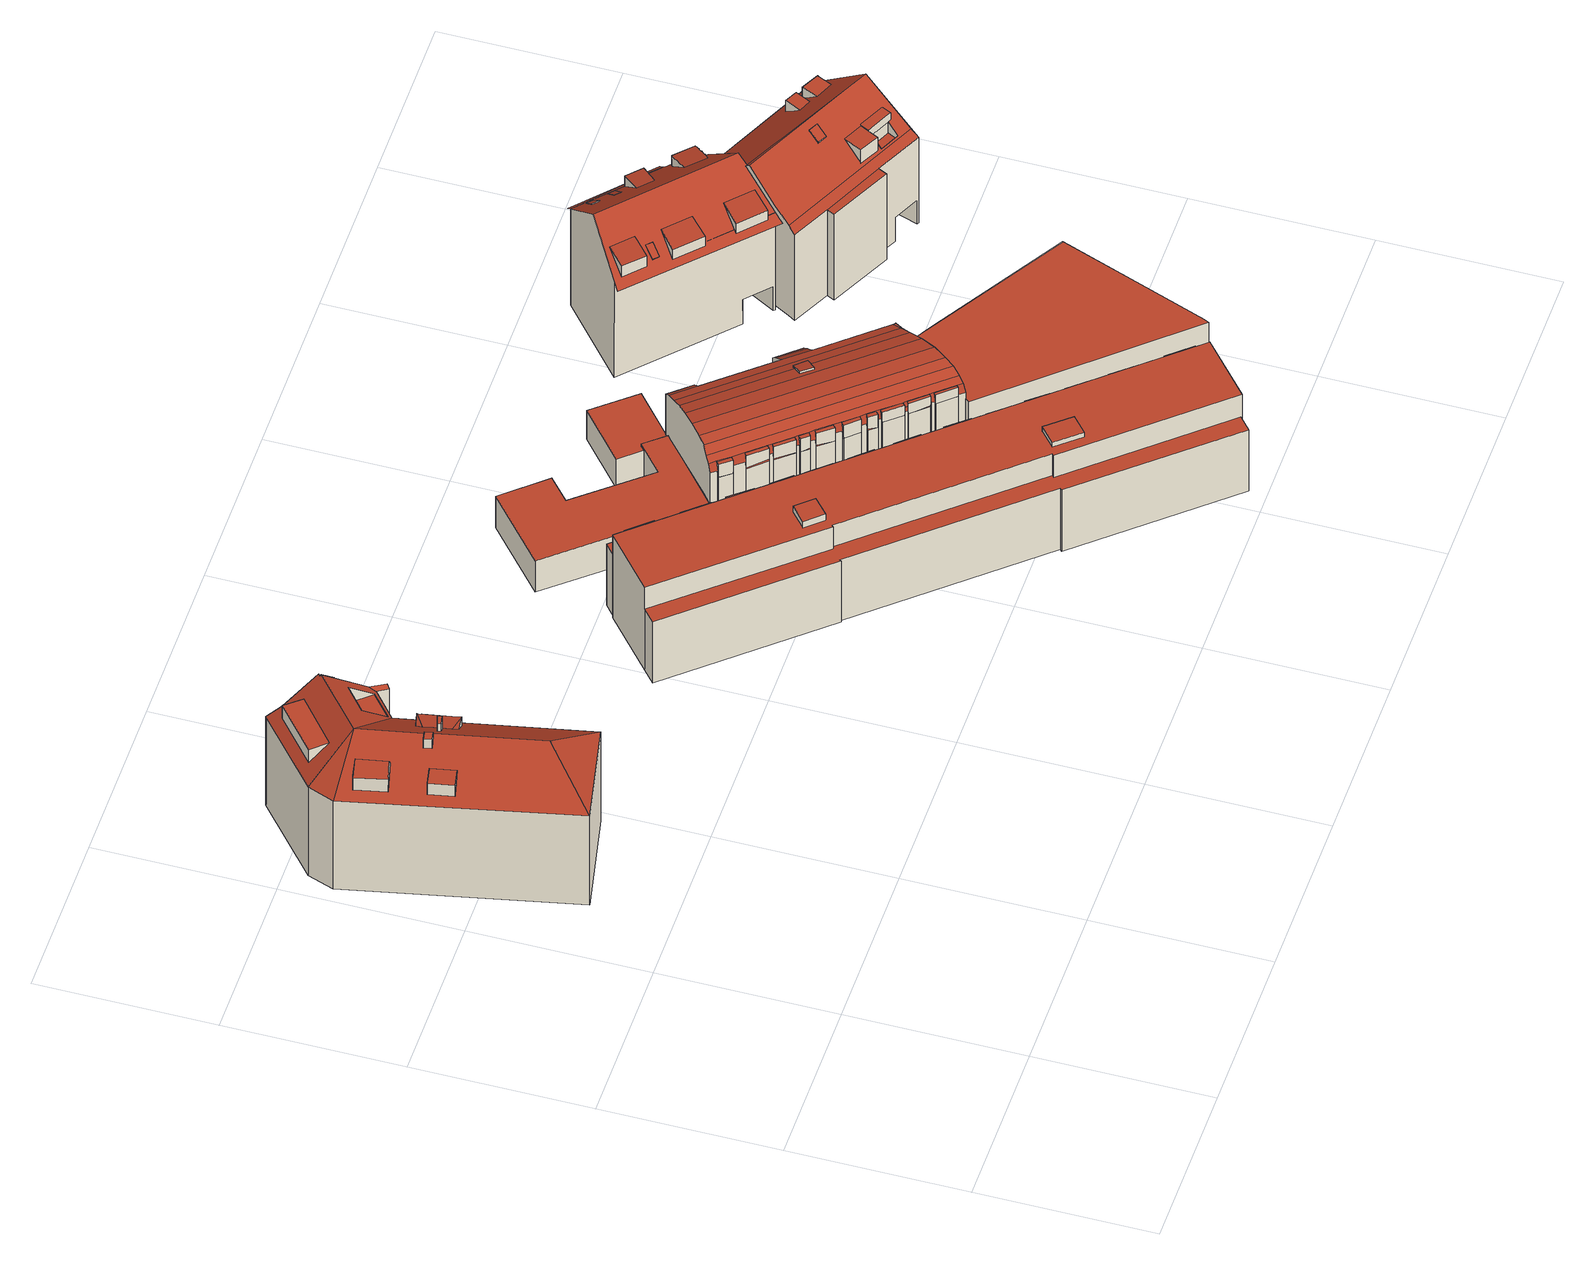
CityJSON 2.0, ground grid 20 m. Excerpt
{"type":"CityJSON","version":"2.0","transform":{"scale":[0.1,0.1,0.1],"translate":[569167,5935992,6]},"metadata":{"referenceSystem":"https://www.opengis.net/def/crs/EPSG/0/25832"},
"CityObjects":{
"building1":{"type":"Building","attributes":{"Grundfläche 2D":"428.453370","Grundhöhe NN":"7.648"},"children":["building1-1","building1-2","building1-3","building1-4"],"geometry":[{"type":"MultiSurface","lod":"3","boundaries":[[[0,1,2]],[[3,4,5,6,7,8,0,2,9]],[[4,10,5]],[[11,12,13,14]],[[15,16,17]],[[16,15,18,19,20,21,22,23],[24,25,26,10,4,3,9,2,1,27,28,29]],[[30,31,32,33]],[[30,33,34,35,36,21,20],[37,38,39,40]],[[41,21,36,42,43,44,45],[14,13,46,47]],[[48,21,41]],[[16,23,22,21,48,17],[49,50,51,52,53,54]],[[55,53,52,56,57]],[[58,59,60,61]],[[62,45,44]],[[63,64,65,66]],[[1,0,27]],[[5,10,26]],[[5,26,25,67,68,28,27,0,8,7,6]],[[12,46,13]],[[14,47,11]],[[12,11,47,46]],[[50,49,55,57]],[[54,53,55,49]],[[57,56,52,51,50]],[[39,38,59,58]],[[60,59,38,37]],[[37,40,61,60]],[[58,61,40,39]],[[15,17,69,70]],[[65,71,72,20,19,18,15,70,73,66]],[[30,20,72,74]],[[31,30,74,75]],[[32,31,75,76]],[[77,42,36,35,34,33,32,76,78]],[[43,42,77,79]],[[44,43,79,80]],[[62,44,80,81]],[[45,62,81,82]],[[41,45,82,83]],[[17,48,84,69]],[[48,41,83,84]],[[63,66,73,85]],[[64,63,85,86]],[[65,64,86,71]],[[78,76,75,74,72,71,86,85,73,70,69,84,83,82,81,80,79,77]]],"semantics":{"surfaces":[{"type":"RoofSurface"},{"type":"WallSurface"},{"type":"GroundSurface"}],"values":[0,0,0,0,0,0,0,0,0,0,0,0,0,0,0,1,1,1,1,1,1,1,1,1,1,1,1,1,1,1,1,1,1,1,1,1,1,1,1,1,1,1,1,1,2]}}]},
"building1-1":{"type":"BuildingInstallation","parents":["building1"],"geometry":[{"type":"MultiSurface","lod":"3","boundaries":[[[87,88,89,90]],[[91,92,87,90]],[[92,93,88,87]],[[94,89,88,93]],[[91,90,89,94]]],"semantics":{"surfaces":[{"type":"RoofSurface"},{"type":"WallSurface"}],"values":[0,1,1,1,1]}}]},
"building1-2":{"type":"BuildingInstallation","parents":["building1"],"geometry":[{"type":"MultiSurface","lod":"3","boundaries":[[[95,96,97,98]],[[98,97,99,100]],[[98,100,95]],[[96,99,97]]],"semantics":{"surfaces":[{"type":"RoofSurface"},{"type":"WallSurface"}],"values":[0,1,1,1]}}]},
"building1-3":{"type":"BuildingInstallation","parents":["building1"],"geometry":[{"type":"MultiSurface","lod":"3","boundaries":[[[101,102,103,24,29]],[[28,68,67,25,103,102,101]],[[25,24,103]],[[28,101,29]]],"semantics":{"surfaces":[{"type":"RoofSurface"},{"type":"WallSurface"}],"values":[0,1,1,1]}}]},
"building1-4":{"type":"BuildingInstallation","parents":["building1"],"geometry":[{"type":"MultiSurface","lod":"3","boundaries":[[[104,105,106,107]],[[107,106,108,109]],[[104,107,109,110]],[[110,111,105,104]],[[111,108,106,105]]],"semantics":{"surfaces":[{"type":"RoofSurface"},{"type":"WallSurface"}],"values":[0,1,1,1,1]}}]},
"building2":{"type":"Building","attributes":{"Grundfläche 2D":"788.466500","Grundhöhe NN":"9.750"},"children":["building2-1","building2-2","building2-3","building2-4","building2-5","building2-6","building2-7","building2-8","building2-9","building2-10","building2-11","building2-12","building2-13","building2-14","building2-15"],"geometry":[{"type":"Solid","lod":"3","boundaries":[[[[112,113,114,115,116,117,118,119,120,121,122,123,124,125,126,127,128,129,130,131,132,133,134,135,136,137,138,139,140,141]],[[142,143,144,145,146,147,148,149,150,151,152]],[[153,154,155,156,157,158,159,160,161,162,163,164]],[[140,139,165,166]],[[141,140,166,167]],[[112,141,167,168]],[[147,159,158,148]],[[148,158,157,149]],[[149,157,156,150]],[[150,156,155,151]],[[169,142,152,151,155,154,170]],[[143,142,169,171]],[[137,136,135,134,133,132,131,130,129,128,127,126,125,124,123,122,121,120,119,118,117,116,115,114,113,112,168,172,146,145,144,143,171,165,139,138]],[[146,172,173,159,147]],[[160,159,173,174]],[[161,160,174,175]],[[162,161,175,176]],[[163,162,176,177]],[[164,163,177,178]],[[153,164,178,179]],[[154,153,179,170]],[[176,175,174,173,172,168,167,166,165,171,169,170,179,178,177]]]],"semantics":{"surfaces":[{"type":"RoofSurface"},{"type":"WallSurface"},{"type":"GroundSurface"}],"values":[[0,0,0,1,1,1,1,1,1,1,1,1,1,1,1,1,1,1,1,1,1,2]]}}]},
"building2-1":{"type":"BuildingInstallation","parents":["building2"],"geometry":[{"type":"MultiSurface","lod":"3","boundaries":[[[180,181,182,183]],[[182,131,132,183]],[[180,183,132,184]],[[181,180,184,185]],[[131,182,181,185]]],"semantics":{"surfaces":[{"type":"RoofSurface"},{"type":"WallSurface"}],"values":[0,1,1,1,1]}}]},
"building2-2":{"type":"BuildingInstallation","parents":["building2"],"geometry":[{"type":"MultiSurface","lod":"3","boundaries":[[[186,187,188,189]],[[133,134,189,188]],[[186,189,134,190]],[[187,186,190,191]],[[188,187,191,133]]],"semantics":{"surfaces":[{"type":"RoofSurface"},{"type":"WallSurface"}],"values":[0,1,1,1,1]}}]},
"building2-3":{"type":"BuildingInstallation","parents":["building2"],"geometry":[{"type":"MultiSurface","lod":"3","boundaries":[[[192,193,194,195]],[[194,137,138,195]],[[138,196,192,195]],[[193,192,196,197]],[[137,194,193,197]]],"semantics":{"surfaces":[{"type":"RoofSurface"},{"type":"WallSurface"}],"values":[0,1,1,1,1]}}]},
"building2-4":{"type":"BuildingInstallation","parents":["building2"],"geometry":[{"type":"MultiSurface","lod":"3","boundaries":[[[198,199,200,201]],[[200,117,118,201]],[[198,201,118,202]],[[199,198,202,203]],[[117,200,199,203]]],"semantics":{"surfaces":[{"type":"RoofSurface"},{"type":"WallSurface"}],"values":[0,1,1,1,1]}}]},
"building2-5":{"type":"BuildingInstallation","parents":["building2"],"geometry":[{"type":"MultiSurface","lod":"3","boundaries":[[[204,205,206,207]],[[129,130,207]],[[129,207,206]],[[204,207,130,208]],[[205,204,208,209]],[[129,206,205,209]]],"semantics":{"surfaces":[{"type":"RoofSurface"},{"type":"WallSurface"}],"values":[0,1,1,1,1,1]}}]},
"building2-6":{"type":"BuildingInstallation","parents":["building2"],"geometry":[{"type":"MultiSurface","lod":"3","boundaries":[[[210,211,212,213]],[[212,121,122,213]],[[210,213,122,214]],[[211,210,214,215]],[[121,212,211,215]]],"semantics":{"surfaces":[{"type":"RoofSurface"},{"type":"WallSurface"}],"values":[0,1,1,1,1]}}]},
"building2-7":{"type":"BuildingInstallation","parents":["building2"],"geometry":[{"type":"MultiSurface","lod":"3","boundaries":[[[216,217,218,219]],[[123,124,219]],[[123,219,218]],[[216,219,124,220]],[[220,221,217,216]],[[123,218,217,221]]],"semantics":{"surfaces":[{"type":"RoofSurface"},{"type":"WallSurface"}],"values":[0,1,1,1,1,1]}}]},
"building2-8":{"type":"BuildingInstallation","parents":["building2"],"geometry":[{"type":"MultiSurface","lod":"3","boundaries":[[[222,223,224,225]],[[224,135,136,225]],[[136,226,222,225]],[[223,222,226,227]],[[135,224,223,227]]],"semantics":{"surfaces":[{"type":"RoofSurface"},{"type":"WallSurface"}],"values":[0,1,1,1,1]}}]},
"building2-9":{"type":"BuildingInstallation","parents":["building2"],"geometry":[{"type":"MultiSurface","lod":"3","boundaries":[[[228,229,230,231]],[[230,115,116,231]],[[228,231,116,232]],[[229,228,232,233]],[[115,230,229,233]]],"semantics":{"surfaces":[{"type":"RoofSurface"},{"type":"WallSurface"}],"values":[0,1,1,1,1]}}]},
"building2-10":{"type":"BuildingInstallation","parents":["building2"],"geometry":[{"type":"MultiSurface","lod":"3","boundaries":[[[234,235,236,237]],[[236,125,126,237]],[[234,237,126,238]],[[238,239,235,234]],[[125,236,235,239]]],"semantics":{"surfaces":[{"type":"RoofSurface"},{"type":"WallSurface"}],"values":[0,1,1,1,1]}}]},
"building2-11":{"type":"BuildingInstallation","parents":["building2"],"geometry":[{"type":"MultiSurface","lod":"3","boundaries":[[[240,241,242,243]],[[242,119,120,243]],[[240,243,120,244]],[[241,240,244,245]],[[119,242,241,245]]],"semantics":{"surfaces":[{"type":"RoofSurface"},{"type":"WallSurface"}],"values":[0,1,1,1,1]}}]},
"building2-12":{"type":"BuildingInstallation","parents":["building2"],"geometry":[{"type":"MultiSurface","lod":"3","boundaries":[[[246,247,248,249]],[[248,113,114,249]],[[114,250,246,249]],[[247,246,250,251]],[[113,248,247,251]]],"semantics":{"surfaces":[{"type":"RoofSurface"},{"type":"WallSurface"}],"values":[0,1,1,1,1]}}]},
"building2-13":{"type":"BuildingInstallation","parents":["building2"],"geometry":[{"type":"MultiSurface","lod":"3","boundaries":[[[252,253,254,255]],[[254,127,128,255]],[[252,255,128,256]],[[256,257,253,252]],[[127,254,253,257]]],"semantics":{"surfaces":[{"type":"RoofSurface"},{"type":"WallSurface"}],"values":[0,1,1,1,1]}}]},
"building2-14":{"type":"BuildingInstallation","parents":["building2"],"geometry":[{"type":"MultiSurface","lod":"3","boundaries":[[[258,259,260,261]],[[261,260,262,263]],[[258,261,263,264]],[[264,265,259,258]],[[260,259,265,262]]],"semantics":{"surfaces":[{"type":"RoofSurface"},{"type":"WallSurface"}],"values":[0,1,1,1,1]}}]},
"building2-15":{"type":"BuildingInstallation","parents":["building2"],"geometry":[{"type":"MultiSurface","lod":"3","boundaries":[[[266,267,268,269]],[[270,271,269,268]],[[266,269,271,272]],[[267,266,272,273]],[[268,267,273,270]]],"semantics":{"surfaces":[{"type":"RoofSurface"},{"type":"WallSurface"}],"values":[0,1,1,1,1]}}]},
"building3":{"type":"Building","attributes":{"Grundfläche 2D":"204.502361","Grundhöhe NN":"7.263"},"geometry":[{"type":"Solid","lod":"3","boundaries":[[[[274,275,276,277,278,279]],[[280,281,282,283,284,285,286,287,288,289,290,291]],[[277,276,292,293]],[[278,277,293,294]],[[279,278,294,295]],[[274,279,295,296]],[[285,276,275,286]],[[297,287,286,275,274,296]],[[288,287,297,298]],[[289,288,298,299]],[[290,289,299,300]],[[291,290,300,301]],[[280,291,301,302]],[[284,283,282,281,280,302,303,304,305,306,292,276,285]],[[295,294,293,292,306,305,304,303,302,301,300,299,298,297,296]]]],"semantics":{"surfaces":[{"type":"RoofSurface"},{"type":"WallSurface"},{"type":"GroundSurface"}],"values":[[0,0,1,1,1,1,1,1,1,1,1,1,1,1,2]]}}]},
"building4":{"type":"Building","attributes":{"Grundfläche 2D":"286.281825","Grundhöhe NN":"7.065"},"children":["building4-1","building4-2","building4-3","building4-4","building4-5","building4-6","building4-7","building4-8","building4-9","building4-10","building4-11"],"geometry":[{"type":"Solid","lod":"3","boundaries":[[[[307,308,309,310,311]],[[312,313,314,315,316,317]],[[309,308,317,316,318,319,320,321]],[[314,313,312,322,323,315]],[[322,324,325,323]],[[324,326,327,325]],[[326,328,329,327]],[[330,331,329,328]],[[320,332,333,334,335,321]],[[333,336,337,334]],[[338,339,340,341,342,343,344,345,346,347,348,349,350,351,352,353,354,355,356,357,358,359,331,330]],[[360,361,362]],[[361,363,364,362]],[[365,366,367,368,369,370,371,372,373,374,360,362,375,376,377,378,379,380,381,382,383,384,385,386,387,388,389,390,391,392,393,394,395,396,397,398,399,359,358,357,356,355,354,353,352,351,350,349,348,347,346,345,344,343,342,341,340,339,338,400,401],[402,403,402,404]],[[404,402,403,402]],[[405,406,407,408,400,338,330,328,326,324,322,312,317,308,307,311,409,410]],[[401,400,408,411]],[[365,401,411,412]],[[366,365,412,413]],[[367,366,413,414]],[[368,367,414,415]],[[369,368,415,416]],[[370,369,416,417]],[[371,370,417,418]],[[372,371,418,419]],[[373,372,419,420]],[[374,373,420,421]],[[360,374,421,422]],[[361,360,422,423]],[[363,361,423,424]],[[364,363,424,425]],[[362,364,425,426]],[[375,362,426,427]],[[376,375,427,428]],[[377,376,428,429]],[[379,378,430,431]],[[378,377,429,430]],[[380,379,431,432]],[[381,380,432,433]],[[382,381,433,434]],[[383,382,434,435]],[[384,383,435,436]],[[385,384,436,437]],[[386,385,437,438]],[[387,386,438,439]],[[388,387,439,440]],[[389,388,440,441]],[[390,389,441,442]],[[391,390,442,443]],[[392,391,443,444]],[[393,392,444,445]],[[394,393,445,446]],[[395,394,446,447]],[[396,395,447,448]],[[397,396,448,449]],[[398,397,449,450]],[[399,398,450,451]],[[452,453,454,319,318,316,315,323,325,327,329,331,359,399,451,455]],[[320,319,454,456]],[[336,333,332,320,456,457]],[[337,336,457,458]],[[321,335,334,337,458,459]],[[309,321,459,460]],[[310,309,460,461]],[[311,310,461,409]],[[452,455,451,450,449,448,447,446,445,444,443,442,441,440,439,438,437,436,435,434,433,432,431,430,429,428,427,426,425,424,423,422,421,420,419,418,417,416,415,414,413,412,411,408,407,406,405,410,409,461,460,459,458,457,456,454,453]]]],"semantics":{"surfaces":[{"type":"RoofSurface"},{"type":"WallSurface"},{"type":"GroundSurface"}],"values":[[0,0,0,0,0,0,0,0,0,0,0,0,0,0,0,1,1,1,1,1,1,1,1,1,1,1,1,1,1,1,1,1,1,1,1,1,1,1,1,1,1,1,1,1,1,1,1,1,1,1,1,1,1,1,1,1,1,1,1,1,1,1,1,1,1,2]]}}]},
"building4-1":{"type":"BuildingInstallation","parents":["building4"],"geometry":[{"type":"MultiSurface","lod":"3","boundaries":[[[352,351,462,463,464,465,466]],[[386,467,466,465,385]],[[352,466,467]],[[383,384,464,463,462,351,468]],[[384,385,465,464]]],"semantics":{"surfaces":[{"type":"RoofSurface"},{"type":"WallSurface"}],"values":[0,1,1,1,1]}}]},
"building4-2":{"type":"BuildingInstallation","parents":["building4"],"geometry":[{"type":"MultiSurface","lod":"3","boundaries":[[[341,469,470,342]],[[369,370,470,469]],[[342,470,370,371]],[[369,469,341,368]]],"semantics":{"surfaces":[{"type":"RoofSurface"},{"type":"WallSurface"}],"values":[0,1,1,1]}}]},
"building4-3":{"type":"BuildingInstallation","parents":["building4"],"geometry":[{"type":"MultiSurface","lod":"3","boundaries":[[[339,471,472,340]],[[365,366,472,471]],[[340,472,366,367]],[[471,339,401,365]]],"semantics":{"surfaces":[{"type":"RoofSurface"},{"type":"WallSurface"}],"values":[0,1,1,1]}}]},
"building4-4":{"type":"BuildingInstallation","parents":["building4"],"geometry":[{"type":"MultiSurface","lod":"3","boundaries":[[[356,355,473,474,475,476]],[[392,393,475,474]],[[393,394,404,476,475]],[[404,356,476]],[[402,473,355]],[[391,392,474,473,402]]],"semantics":{"surfaces":[{"type":"RoofSurface"},{"type":"WallSurface"}],"values":[0,1,1,1,1,1]}}]},
"building4-5":{"type":"BuildingInstallation","parents":["building4"],"geometry":[{"type":"MultiSurface","lod":"3","boundaries":[[[345,477,478,479,346]],[[363,364,478,477]],[[364,362,346,479,478]],[[477,345,361,363]]],"semantics":{"surfaces":[{"type":"RoofSurface"},{"type":"WallSurface"}],"values":[0,1,1,1]}}]},
"building4-6":{"type":"BuildingInstallation","parents":["building4"],"geometry":[{"type":"MultiSurface","lod":"3","boundaries":[[[354,353,480,481,482,483]],[[388,389,482,481]],[[403,354,483,482,389,390]],[[484,480,353]],[[480,484,485]],[[388,481,480,485,387]]],"semantics":{"surfaces":[{"type":"RoofSurface"},{"type":"WallSurface"}],"values":[0,1,1,1,1,1]}}]},
"building4-7":{"type":"BuildingInstallation","parents":["building4"],"geometry":[{"type":"MultiSurface","lod":"3","boundaries":[[[358,357,486,487,488,489,490]],[[396,397,489,488]],[[397,398,490,489]],[[491,486,357]],[[396,488,487,486,491,395]]],"semantics":{"surfaces":[{"type":"RoofSurface"},{"type":"WallSurface"}],"values":[0,1,1,1,1]}}]},
"building4-8":{"type":"BuildingInstallation","parents":["building4"],"geometry":[{"type":"MultiSurface","lod":"3","boundaries":[[[349,492,493,494,350]],[[380,381,494,493]],[[350,494,381,382]],[[379,380,493,492,349]]],"semantics":{"surfaces":[{"type":"RoofSurface"},{"type":"WallSurface"}],"values":[0,1,1,1]}}]},
"building4-9":{"type":"BuildingInstallation","parents":["building4"],"geometry":[{"type":"MultiSurface","lod":"3","boundaries":[[[347,495,496,348]],[[376,377,496,495]],[[348,496,377,378]],[[495,347,375,376]]],"semantics":{"surfaces":[{"type":"RoofSurface"},{"type":"WallSurface"}],"values":[0,1,1,1]}}]},
"building4-10":{"type":"BuildingInstallation","parents":["building4"],"geometry":[{"type":"MultiSurface","lod":"3","boundaries":[[[497,498,499,500]],[[501,313,502,498,497]],[[502,503,499,498]],[[504,500,499,503,314]],[[504,501,497,500]]],"semantics":{"surfaces":[{"type":"RoofSurface"},{"type":"WallSurface"}],"values":[0,1,1,1,1]}}]},
"building4-11":{"type":"BuildingInstallation","parents":["building4"],"geometry":[{"type":"MultiSurface","lod":"3","boundaries":[[[505,506,344,343]],[[373,374,506,505]],[[344,506,374,360]],[[505,343,372,373]]],"semantics":{"surfaces":[{"type":"RoofSurface"},{"type":"WallSurface"}],"values":[0,1,1,1]}}]},
"building5":{"type":"Building","attributes":{"Grundfläche 2D":"354.048297","Grundhöhe NN":"6.178"},"geometry":[{"type":"Solid","lod":"3","boundaries":[[[[507,508,509,510]],[[511,512,513,512,514,515,516,517,518,519,520,521,522]],[[508,507,523,524]],[[509,508,524,525]],[[510,509,525,526]],[[527,528,529,519,518,517,516,515,514,512,513,530,526]],[[520,519,529,531]],[[521,520,531,532]],[[522,521,532,533]],[[510,526,530,513,512,511,522,533,523,507]],[[524,523,533,532,531,529,528,527,526,530,526,525]]]],"semantics":{"surfaces":[{"type":"RoofSurface"},{"type":"WallSurface"},{"type":"GroundSurface"}],"values":[[0,0,1,1,1,1,1,1,1,1,2]]}}]},
"building6":{"type":"Building","attributes":{"Grundfläche 2D":"154.133465","Grundhöhe NN":"7.157"},"children":["building6-1","building6-2","building6-3","building6-4"],"geometry":[{"type":"MultiSurface","lod":"3","boundaries":[[[534,535,536,537]],[[538,539,540]],[[541,542,543,544,545,546,547,548],[549,550,551,552],[534,553,554,535],[555,556,557,558]],[[559,560,561,562,563,564,539,538,545,544,565,566],[567,566,568,569,570,571,572,573,574,575,576,577,578]],[[567,568,566]],[[572,571,579,580,581,582,583,584,585,586,587,588]],[[550,549,589,590]],[[556,591,592,557]],[[537,536,554,553]],[[553,534,537]],[[536,535,554]],[[573,572,588,587,575,574]],[[570,569,568,567,578,584,583,582,581,580,579,571]],[[576,575,587,586,585,584,578,577]],[[590,589,552,551]],[[550,590,551]],[[589,549,552]],[[558,557,592]],[[556,555,591]],[[592,591,555,558]],[[593,566,565,544,543,594]],[[595,566,593,596,597,598,599,600,601,602,603,573,604]],[[605,603,602,606]],[[607,605,606,608]],[[538,609,610,611]],[[609,607,608,610]],[[546,545,538,611,612]],[[613,614,541,546,612,615,616,617]],[[542,541,614,618]],[[543,542,618,594]],[[597,596,613,617]],[[601,600,616,615]],[[601,615,612,611,610,608,606,602]],[[618,614,613,596,593,594]],[[546,541,548,547]],[[566,595,604,573,603,605,607,609,538,539,564,563,562,561,560,559]],[[599,598,597,617,616,600]]],"semantics":{"surfaces":[{"type":"RoofSurface"},{"type":"WallSurface"},{"type":"GroundSurface"},{"type":"OuterCeilingSurface"}],"values":[0,0,0,0,0,0,0,0,1,1,1,1,1,1,1,1,1,1,1,1,1,1,1,1,1,1,1,1,1,1,1,1,2,2,0,0,3]}}]},
"building6-1":{"type":"BuildingInstallation","parents":["building6"],"geometry":[{"type":"MultiSurface","lod":"3","boundaries":[[[619,620,621,622]],[[623,624,621,620]],[[622,621,624,625]],[[625,626,619,622]],[[620,619,626,623]]],"semantics":{"surfaces":[{"type":"RoofSurface"},{"type":"WallSurface"}],"values":[0,1,1,1,1]}}]},
"building6-2":{"type":"BuildingInstallation","parents":["building6"],"geometry":[{"type":"MultiSurface","lod":"3","boundaries":[[[627,628,629,630]],[[631,629,628]],[[627,630,632]],[[628,627,632,631]]],"semantics":{"surfaces":[{"type":"RoofSurface"},{"type":"WallSurface"}],"values":[0,1,1,1]}}]},
"building6-3":{"type":"BuildingInstallation","parents":["building6"],"geometry":[{"type":"MultiSurface","lod":"3","boundaries":[[[633,634,635,636]],[[637,638,635,634]],[[636,635,638,639]],[[633,636,639,640]],[[634,633,640,637]]],"semantics":{"surfaces":[{"type":"RoofSurface"},{"type":"WallSurface"}],"values":[0,1,1,1,1]}}]},
"building6-4":{"type":"BuildingInstallation","parents":["building6"],"geometry":[{"type":"MultiSurface","lod":"3","boundaries":[[[641,642,643,644]],[[645,646,642,641]],[[644,643,647,648]],[[644,648,645,641]],[[643,642,646,647]]],"semantics":{"surfaces":[{"type":"RoofSurface"},{"type":"WallSurface"}],"values":[0,1,1,1,1]}}]},
"building7":{"type":"Building","attributes":{"Grundfläche 2D":"193.392563","Grundhöhe NN":"7.804"},"children":["building7-1","building7-2","building7-3","building7-4","building7-5","building7-6"],"geometry":[{"type":"MultiSurface","lod":"3","boundaries":[[[649,650,651,652,653,654],[655,656,655,653]],[[657,658,650]],[[650,658,651]],[[659,660,661,662,651,658],[663,664,665,666,667]],[[668,662,661,669,670,671]],[[670,672,673,671]],[[674,675,676,677,678,654,653,679]],[[650,649,654,678,680]],[[657,650,680,681]],[[682,683,669,661,660,659,658,657,681,684]],[[670,669,683,685]],[[672,670,685,686]],[[673,672,686,687]],[[671,673,687,688]],[[689,690,691,692,693,668,671,688]],[[653,652,651,662,668,693,679]],[[691,694,675,674,695,692]],[[677,676,690,689]],[[683,682,684,681,680,678,677,689,688,687,686,685]],[[693,692,695,674,679]],[[691,690,676,675,694]]],"semantics":{"surfaces":[{"type":"RoofSurface"},{"type":"WallSurface"},{"type":"GroundSurface"},{"type":"OuterCeilingSurface"}],"values":[0,0,0,0,0,0,1,1,1,1,1,1,1,1,1,1,1,1,2,2,3]}}]},
"building7-1":{"type":"BuildingInstallation","parents":["building7"],"geometry":[{"type":"MultiSurface","lod":"3","boundaries":[[[696,697,698,699,700]],[[667,666,665,698,697,696]],[[665,664,699,698]],[[664,663,700,699]],[[667,696,700,663]]],"semantics":{"surfaces":[{"type":"RoofSurface"},{"type":"WallSurface"}],"values":[0,1,1,1,1]}}]},
"building7-2":{"type":"BuildingInstallation","parents":["building7"],"geometry":[{"type":"MultiSurface","lod":"3","boundaries":[[[701,702,703,704,705,706]],[[702,701,707,656]],[[708,705,704,703,709,710]],[[708,655,706,705]],[[701,706,655,707]]],"semantics":{"surfaces":[{"type":"RoofSurface"},{"type":"WallSurface"}],"values":[0,1,1,1,1]}}]},
"building7-3":{"type":"BuildingInstallation","parents":["building7"],"geometry":[{"type":"MultiSurface","lod":"3","boundaries":[[[711,712,713,714,715,716]],[[717,667,663,718,714,713,712,711]],[[715,714,718]],[[711,716,717]]],"semantics":{"surfaces":[{"type":"RoofSurface"},{"type":"WallSurface"}],"values":[0,1,1,1]}}]},
"building7-4":{"type":"BuildingInstallation","parents":["building7"],"geometry":[{"type":"MultiSurface","lod":"3","boundaries":[[[719,720,721,722]],[[720,719,723,724]],[[721,720,724]],[[723,719,722]]],"semantics":{"surfaces":[{"type":"RoofSurface"},{"type":"WallSurface"}],"values":[0,1,1,1]}}]},
"building7-5":{"type":"BuildingInstallation","parents":["building7"],"geometry":[{"type":"MultiSurface","lod":"3","boundaries":[[[725,726,727,728]],[[728,727,729,730]],[[730,731,725,728]],[[726,725,731,732]],[[732,729,727,726]]],"semantics":{"surfaces":[{"type":"RoofSurface"},{"type":"WallSurface"}],"values":[0,1,1,1,1]}}]},
"building7-6":{"type":"BuildingInstallation","parents":["building7"],"geometry":[{"type":"MultiSurface","lod":"3","boundaries":[[[733,734,735,736]],[[736,735,737,738]],[[734,733,739,740]],[[740,737,735,734]]],"semantics":{"surfaces":[{"type":"RoofSurface"},{"type":"WallSurface"}],"values":[0,1,1,1]}}]}
},
"vertices":[
[125,690,170],[108,686,170],[108,679,171],[109,674,171],[114,649,171],[134,645,170],[133,649,170],[126,685,170],[125,687,170],[108,678,171],[117,642,170],[93,823,173],[41,779,173],[57,762,173],[108,805,173],[176,510,147],[109,543,191],[60,486,147],[156,608,147],[139,690,147],[133,719,147],[67,739,191],[82,668,191],[84,660,191],[144,651,149],[133,649,157],[134,645,157],[125,690,157],[125,687,157],[136,689,149],[164,745,147],[174,734,144],[177,737,147],[164,753,151],[139,782,180],[139,782,181],[130,793,191],[157,745,150],[130,722,150],[111,744,172],[138,767,172],[16,772,146],[128,794,190],[131,796,190],[105,827,159],[98,842,146],[41,779,155],[93,823,155],[5,742,146],[26,690,154],[18,725,154],[20,726,155],[43,730,173],[50,696,173],[49,695,172],[26,690,172],[20,726,172],[18,725,172],[111,744,149],[130,722,149],[157,745,149],[138,767,149],[108,830,146],[212,525,36],[193,615,36],[156,608,36],[175,517,36],[126,683,157],[126,685,157],[60,486,16],[176,510,16],[156,608,16],[133,719,16],[175,517,16],[164,745,16],[174,734,16],[177,737,16],[128,794,16],[139,782,16],[131,796,16],[105,827,16],[108,830,16],[98,842,16],[16,772,16],[5,742,16],[212,525,16],[193,615,16],
[72,657,195],[82,659,195],[80,668,195],[70,666,195],[70,666,182],[72,657,182],[82,659,190],[80,668,190],
[61,627,170],[55,655,170],[34,651,170],[40,623,170],[34,651,154],[40,623,154],
[125,687,149],[126,683,149],[133,649,149],
[107,657,194],[106,662,194],[96,659,194],[97,655,194],[96,659,183],[97,655,183],[107,657,175],[106,662,175],
[434,575,128],[443,565,128],[465,540,128],[484,518,128],[506,492,128],[517,479,128],[538,456,128],[549,443,128],[567,422,128],[576,413,128],[595,390,128],[606,377,128],[626,354,128],[640,338,128],[660,316,128],[677,296,128],[697,274,128],[708,261,128],[728,238,128],[736,229,128],[754,208,128],[765,195,128],[786,172,128],[797,159,128],[819,133,128],[838,111,128],[861,86,128],[869,76,128],[883,89,128],[448,587,128],[809,22,160],[870,75,160],[869,76,160],[434,575,160],[433,576,160],[372,523,160],[509,365,160],[511,367,160],[673,182,160],[671,180,160],[808,23,160],[793,10,128],[808,23,128],[671,180,128],[673,182,128],[511,367,128],[509,365,128],[372,523,128],[357,510,128],[495,352,128],[496,354,128],[658,169,128],[656,167,128],[869,76,38],[883,89,38],[448,587,38],[434,575,38],[809,22,38],[808,23,38],[870,75,38],[433,576,38],[372,523,38],[357,510,38],[495,352,38],[496,354,38],[658,169,38],[656,167,38],[793,10,38],
[758,211,155],[740,232,155],[736,229,155],[754,208,155],[758,211,128],[740,232,128],
[789,175,155],[769,198,155],[765,195,155],[786,172,155],[789,175,128],[769,198,128],
[865,89,155],[842,115,155],[838,111,155],[861,86,155],[865,89,128],[842,115,128],
[542,459,155],[522,483,155],[517,479,155],[538,456,155],[542,459,128],[522,483,128],
[731,241,155],[711,264,155],[708,261,155],[728,238,155],[731,241,128],[711,264,128],
[599,393,155],[579,416,155],[576,413,155],[595,390,155],[599,393,128],[579,416,128],
[630,358,155],[610,380,155],[606,377,155],[626,354,155],[630,358,128],[610,380,128],
[823,136,155],[801,162,155],[797,159,155],[819,133,155],[823,136,128],[801,162,128],
[510,495,155],[488,521,155],[484,518,155],[506,492,155],[510,495,128],[488,521,128],
[664,319,155],[644,342,155],[640,338,155],[660,316,155],[664,319,128],[644,342,128],
[571,426,155],[553,446,155],[549,443,155],[567,422,155],[571,426,128],[553,446,128],
[469,543,155],[447,568,155],[443,565,155],[465,540,155],[469,543,128],[447,568,128],
[701,277,155],[681,300,155],[677,296,155],[697,274,155],[701,277,128],[681,300,128],
[516,375,169],[534,391,169],[517,410,169],[499,394,169],[517,410,160],[499,394,160],[516,375,160],[534,391,160],
[705,158,167],[723,174,167],[700,201,167],[682,185,167],[700,201,160],[682,185,160],[705,158,160],[723,174,160],
[651,610,55],[656,614,55],[675,591,55],[727,636,55],[688,682,55],[631,633,55],[593,521,59],[597,524,59],[608,533,59],[663,581,59],[672,589,59],[675,591,59],[656,614,59],[623,586,59],[557,664,59],[583,687,59],[542,734,59],[467,669,59],[675,591,13],[727,636,13],[688,682,13],[631,633,13],[651,610,13],[623,586,13],[557,664,13],[583,687,13],[542,734,13],[467,669,13],[593,521,13],[597,524,13],[608,533,13],[663,581,13],[672,589,13],
[675,591,119],[672,589,122],[693,565,122],[700,571,115],[679,595,115],[654,573,130],[738,476,130],[748,464,130],[821,379,130],[828,390,126],[663,581,126],[828,391,126],[834,401,122],[776,468,122],[754,494,122],[642,563,134],[813,364,134],[628,551,136],[803,347,136],[616,540,134],[794,333,134],[608,533,130],[789,323,130],[601,528,123],[784,315,123],[781,473,116],[788,478,109],[766,505,109],[759,499,116],[795,484,101],[772,510,101],[597,524,116],[603,518,116],[613,505,116],[623,494,116],[639,475,116],[643,471,116],[659,452,116],[662,449,116],[669,440,116],[674,435,116],[687,420,116],[693,412,116],[706,397,116],[711,392,116],[718,384,116],[721,380,116],[737,361,116],[741,357,116],[757,338,116],[760,335,116],[776,316,116],[781,310,116],[657,450,105],[660,447,105],[667,438,106],[658,445,97],[665,437,97],[599,514,97],[609,502,97],[611,504,105],[621,492,105],[619,491,97],[636,472,97],[637,473,105],[641,469,105],[639,468,97],[655,449,97],[671,433,105],[670,432,97],[683,416,97],[685,418,105],[691,411,105],[689,409,97],[702,394,97],[704,395,105],[708,390,105],[707,389,97],[714,380,97],[716,382,105],[719,378,106],[718,377,101],[734,358,101],[735,359,105],[738,355,105],[737,355,101],[754,336,101],[755,336,106],[758,333,105],[757,332,103],[774,313,103],[774,314,105],[780,307,105],[595,522,105],[600,516,105],[739,356,110],[736,360,110],[756,338,113],[672,589,11],[616,540,11],[608,533,11],[595,522,11],[679,595,11],[675,591,11],[600,516,11],[599,514,11],[609,502,11],[611,504,11],[621,492,11],[619,491,11],[636,472,11],[637,473,11],[641,469,11],[639,468,11],[655,449,11],[657,450,11],[660,447,11],[658,445,11],[665,437,11],[667,438,11],[671,433,11],[670,432,11],[683,416,11],[685,418,11],[691,411,11],[689,409,11],[702,394,11],[704,395,11],[708,390,11],[707,389,11],[714,380,11],[716,382,11],[719,378,11],[718,377,11],[734,358,11],[735,359,11],[738,355,11],[737,355,11],[754,336,11],[755,336,11],[758,333,11],[757,332,11],[774,313,11],[774,314,11],[780,307,11],[828,390,11],[828,391,11],[834,401,11],[781,310,11],[776,468,11],[795,484,11],[772,510,11],[754,494,11],[693,565,11],[700,571,11],
[709,390,116],[708,390,116],[707,389,116],[714,380,116],[716,382,116],[716,382,107],[709,390,106],
[619,491,116],[636,472,116],
[599,514,116],[609,502,116],
[739,356,116],[737,355,116],[754,336,116],[756,338,116],
[658,445,116],[665,437,116],[667,438,116],
[719,378,116],[718,377,116],[734,358,116],[736,360,116],[719,378,108],[719,378,107],
[759,334,116],[758,333,116],[757,332,116],[774,313,116],[776,315,116],[759,334,113],
[691,411,116],[689,409,116],[702,394,116],
[670,432,116],[683,416,116],
[740,478,132],[730,468,136],[740,456,136],[751,466,132],[740,478,129],[730,468,133],[740,456,133],[751,466,129],
[639,468,116],[655,449,116],
[865,369,60],[893,416,60],[856,437,60],[828,390,60],[865,369,98],[828,390,98],[828,391,98],[821,379,97],[789,323,95],[786,318,95],[781,310,95],[780,307,95],[777,303,95],[958,103,92],[961,109,92],[1018,277,98],[865,369,2],[893,416,2],[856,437,2],[828,390,2],[781,310,2],[780,307,2],[777,303,2],[828,391,2],[958,103,2],[961,109,2],[1018,277,2],
[872,626,174],[845,651,174],[827,633,167],[855,607,167],[864,753,154],[929,703,148],[870,758,147],[919,552,155],[940,590,190],[942,589,190],[947,600,200],[821,716,200],[780,681,155],[773,675,147],[914,543,147],[899,601,174],[926,576,174],[909,557,153],[881,582,153],[855,607,153],[827,633,153],[787,675,155],[804,693,176],[826,673,176],[808,655,155],[981,656,148],[978,658,148],[957,677,148],[954,680,148],[961,688,139],[936,711,139],[963,628,174],[975,650,154],[968,648,159],[967,648,160],[961,641,167],[961,640,168],[955,635,174],[935,654,174],[951,671,154],[952,672,154],[953,673,153],[956,670,153],[958,667,153],[973,654,153],[961,640,172],[961,641,172],[966,645,170],[967,648,170],[968,648,170],[973,654,168],[962,664,168],[960,666,168],[953,673,168],[951,671,168],[881,582,167],[909,557,167],[787,675,171],[808,655,171],[975,650,12],[942,589,12],[963,660,154],[972,652,12],[972,652,48],[963,660,48],[962,662,48],[950,672,48],[950,672,12],[947,675,12],[947,675,154],[962,662,154],[954,683,146],[954,683,12],[933,703,146],[933,703,12],[926,695,154],[926,695,12],[864,753,12],[780,681,12],[917,554,12],[919,552,12],[890,578,12],[890,578,48],[917,554,48],[940,590,12],
[888,706,169],[897,716,159],[891,722,159],[882,712,169],[897,716,158],[891,722,158],[882,712,168],[888,706,168],
[925,694,171],[909,709,171],[892,691,175],[908,677,175],[909,709,155],[925,694,155],
[870,724,169],[878,733,159],[872,739,159],[863,730,169],[878,733,158],[872,739,158],[863,730,168],[870,724,168],
[830,655,169],[824,661,169],[816,651,159],[822,646,159],[830,655,168],[824,661,168],[816,651,158],[822,646,158],
[947,600,181],[942,589,191],[1095,510,196],[1110,555,158],[1116,572,144],[970,641,142],[1083,572,155],[1077,564,163],[940,590,191],[937,585,196],[919,552,165],[914,543,157],[910,535,150],[1077,456,150],[1068,478,162],[1062,466,151],[1040,476,151],[1040,477,152],[1046,488,162],[1073,447,144],[905,527,144],[948,506,144],[1019,473,144],[944,497,144],[1014,463,144],[1113,574,18],[1113,574,53],[1083,588,53],[1083,588,18],[970,641,18],[1116,572,18],[942,589,18],[940,590,18],[910,535,18],[905,527,18],[914,543,18],[948,506,18],[944,497,18],[1014,463,18],[1019,473,18],[1041,462,18],[1041,462,53],[1071,448,53],[1071,448,18],[1073,447,18],[1107,555,53],[1107,555,18],
[1046,488,146],[1040,477,146],[1040,476,146],[1062,466,146],[1068,478,146],
[1081,573,171],[1073,555,171],[1093,546,171],[1100,561,171],[1101,563,171],[1083,572,171],[1081,573,155],[1101,563,155],[1099,558,160],[1100,561,157],
[1041,490,173],[1046,488,173],[1068,478,173],[1071,476,173],[1077,488,173],[1047,502,173],[1041,490,162],[1071,476,162],
[1013,490,172],[1035,479,172],[1046,501,172],[1024,512,172],[1013,490,152],[1035,479,152],
[1013,527,181],[1018,538,191],[1007,543,191],[1002,532,181],[1007,543,190],[1002,532,180],[1013,527,180],[1018,538,190],
[1064,560,171],[1072,577,171],[1058,584,171],[1050,566,171],[1058,584,155],[1052,571,166],[1067,567,164],[1072,577,155]
]}
